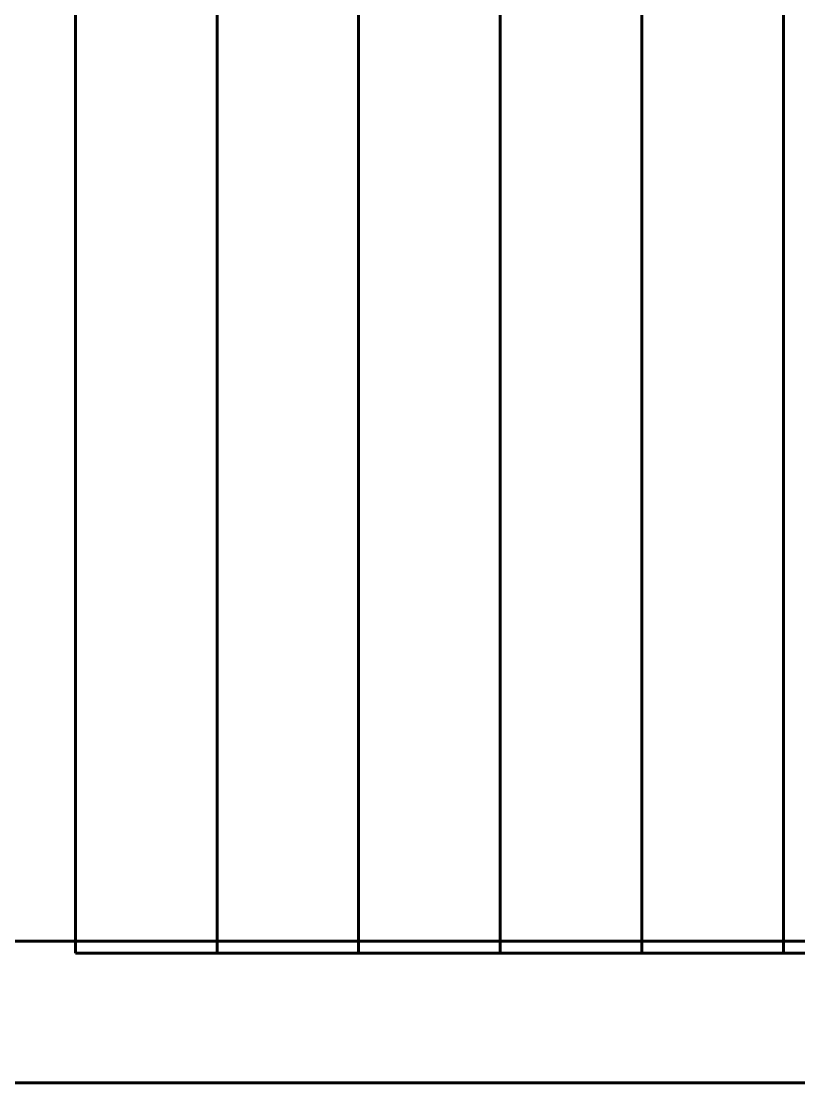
# Model space of a CAD drawing. Extents: x 0 to 297, y 0 to 292.
# Drawn here: x 210.442 to 213.187, y 127.769 to 131.517 of the extents above; entities that cross this region are included whole.
import ezdxf

# ---------------------------------------------------------------- set-up
doc = ezdxf.new("R2010")
doc.units = 0
doc.header["$MEASUREMENT"] = 0
doc.linetypes.add('K5LT_BASIC', pattern=[0])
doc.layers.add('Системный слой', color=7, linetype='Continuous')

# ---------------------------------------------------------------- blocks, each defined once
blk = doc.blocks.new('*U')
at = {"layer": 'Системный слой', "linetype": 'K5LT_BASIC', "lineweight": 60}
for p, q in [((210.633, 135.2772), (210.633, 128.2273)), ((211.133, 135.2772), (211.133, 128.2273)), ((211.133, 128.2273), (211.133, 135.2772)), ((211.633, 135.2772), (211.633, 128.2273)), ((211.633, 128.2273), (211.633, 135.2772)), ((212.133, 135.2772), (212.133, 128.2273)), ((212.133, 128.2273), (212.133, 135.2772)), ((212.633, 135.2772), (212.633, 128.2273)), ((212.633, 128.2273), (212.633, 135.2772)), ((213.133, 135.2772), (213.133, 128.2273)), ((213.133, 128.2273), (213.133, 135.2772)), ((210.633, 128.2273), (211.133, 128.2273)), ((211.133, 128.2273), (211.633, 128.2273)), ((211.633, 128.2273), (212.133, 128.2273)), ((212.133, 128.2273), (212.633, 128.2273)), ((212.633, 128.2273), (213.133, 128.2273)), ((213.133, 128.2273), (213.633, 128.2273))]:
    blk.add_line(p, q, dxfattribs=at)

msp = doc.modelspace()

# ---------------------------------------------------------------- linework, layer by layer
at = {"layer": 'Системный слой', "linetype": 'K5LT_BASIC', "lineweight": 60}
for p, q in [((204.6412, 128.2692), (218.6412, 128.2692)), ((204.6412, 127.7692), (218.6412, 127.7692))]:
    msp.add_line(p, q, dxfattribs=at)

# ---------------------------------------------------------------- block references
at = {"layer": 'Системный слой'}
msp.add_blockref('*U', (0, 0), dxfattribs=at)
msp.add_blockref('*U', (0, 0), dxfattribs=at)
msp.add_blockref('*U', (0, 0), dxfattribs=at)
msp.add_blockref('*U', (0, 0), dxfattribs=at)
msp.add_blockref('*U', (0, 0), dxfattribs=at)
msp.add_blockref('*U', (0, 0), dxfattribs=at)
msp.add_blockref('*U', (0, 0), dxfattribs=at)
msp.add_blockref('*U', (0, 0), dxfattribs=at)
msp.add_blockref('*U', (0, 0), dxfattribs=at)
msp.add_blockref('*U', (0, 0), dxfattribs=at)
msp.add_blockref('*U', (0, 0), dxfattribs=at)
msp.add_blockref('*U', (0, 0), dxfattribs=at)
msp.add_blockref('*U', (0, 0), dxfattribs=at)
msp.add_blockref('*U', (0, 0), dxfattribs=at)
msp.add_blockref('*U', (0, 0), dxfattribs=at)
msp.add_blockref('*U', (0, 0), dxfattribs=at)
msp.add_blockref('*U', (0, 0), dxfattribs=at)
msp.add_blockref('*U', (0, 0), dxfattribs=at)
msp.add_blockref('*U', (0, 0), dxfattribs=at)
msp.add_blockref('*U', (0, 0), dxfattribs=at)
msp.add_blockref('*U', (0, 0), dxfattribs=at)
msp.add_blockref('*U', (0, 0), dxfattribs=at)
msp.add_blockref('*U', (0, 0), dxfattribs=at)
msp.add_blockref('*U', (0, 0), dxfattribs=at)
msp.add_blockref('*U', (0, 0), dxfattribs=at)
msp.add_blockref('*U', (0, 0), dxfattribs=at)
msp.add_blockref('*U', (0, 0), dxfattribs=at)
msp.add_blockref('*U', (0, 0), dxfattribs=at)
msp.add_blockref('*U', (0, 0), dxfattribs=at)
msp.add_blockref('*U', (0, 0), dxfattribs=at)
msp.add_blockref('*U', (0, 0), dxfattribs=at)
msp.add_blockref('*U', (0, 0), dxfattribs=at)
msp.add_blockref('*U', (0, 0), dxfattribs=at)
msp.add_blockref('*U', (0, 0), dxfattribs=at)
msp.add_blockref('*U', (0, 0), dxfattribs=at)
msp.add_blockref('*U', (0, 0), dxfattribs=at)
msp.add_blockref('*U', (0, 0), dxfattribs=at)
msp.add_blockref('*U', (0, 0), dxfattribs=at)
msp.add_blockref('*U', (0, 0), dxfattribs=at)
msp.add_blockref('*U', (0, 0), dxfattribs=at)
msp.add_blockref('*U', (0, 0), dxfattribs=at)
msp.add_blockref('*U', (0, 0), dxfattribs=at)
msp.add_blockref('*U', (0, 0), dxfattribs=at)
msp.add_blockref('*U', (0, 0), dxfattribs=at)
msp.add_blockref('*U', (0, 0), dxfattribs=at)
msp.add_blockref('*U', (0, 0), dxfattribs=at)
msp.add_blockref('*U', (0, 0), dxfattribs=at)
msp.add_blockref('*U', (0, 0), dxfattribs=at)
msp.add_blockref('*U', (0, 0), dxfattribs=at)
msp.add_blockref('*U', (0, 0), dxfattribs=at)
msp.add_blockref('*U', (0, 0), dxfattribs=at)
msp.add_blockref('*U', (0, 0), dxfattribs=at)
msp.add_blockref('*U', (0, 0), dxfattribs=at)
msp.add_blockref('*U', (0, 0), dxfattribs=at)
msp.add_blockref('*U', (0, 0), dxfattribs=at)
msp.add_blockref('*U', (0, 0), dxfattribs=at)
msp.add_blockref('*U', (0, 0), dxfattribs=at)
msp.add_blockref('*U', (0, 0), dxfattribs=at)
msp.add_blockref('*U', (0, 0), dxfattribs=at)
msp.add_blockref('*U', (0, 0), dxfattribs=at)
msp.add_blockref('*U', (0, 0), dxfattribs=at)
msp.add_blockref('*U', (0, 0), dxfattribs=at)
msp.add_blockref('*U', (0, 0), dxfattribs=at)
msp.add_blockref('*U', (0, 0), dxfattribs=at)
msp.add_blockref('*U', (0, 0), dxfattribs=at)
msp.add_blockref('*U', (0, 0), dxfattribs=at)
msp.add_blockref('*U', (0, 0), dxfattribs=at)
msp.add_blockref('*U', (0, 0), dxfattribs=at)
msp.add_blockref('*U', (0, 0), dxfattribs=at)
msp.add_blockref('*U', (0, 0), dxfattribs=at)
msp.add_blockref('*U', (0, 0), dxfattribs=at)
msp.add_blockref('*U', (0, 0), dxfattribs=at)
msp.add_blockref('*U', (0, 0), dxfattribs=at)
msp.add_blockref('*U', (0, 0), dxfattribs=at)
msp.add_blockref('*U', (0, 0), dxfattribs=at)
msp.add_blockref('*U', (0, 0), dxfattribs=at)
msp.add_blockref('*U', (0, 0), dxfattribs=at)
msp.add_blockref('*U', (0, 0), dxfattribs=at)
msp.add_blockref('*U', (0, 0), dxfattribs=at)
msp.add_blockref('*U', (0, 0), dxfattribs=at)
msp.add_blockref('*U', (0, 0), dxfattribs=at)
msp.add_blockref('*U', (0, 0), dxfattribs=at)
msp.add_blockref('*U', (0, 0), dxfattribs=at)
msp.add_blockref('*U', (0, 0), dxfattribs=at)
msp.add_blockref('*U', (0, 0), dxfattribs=at)
msp.add_blockref('*U', (0, 0), dxfattribs=at)
msp.add_blockref('*U', (0, 0), dxfattribs=at)
msp.add_blockref('*U', (0, 0), dxfattribs=at)
msp.add_blockref('*U', (0, 0), dxfattribs=at)
msp.add_blockref('*U', (0, 0), dxfattribs=at)
msp.add_blockref('*U', (0, 0), dxfattribs=at)
msp.add_blockref('*U', (0, 0), dxfattribs=at)
msp.add_blockref('*U', (0, 0), dxfattribs=at)
msp.add_blockref('*U', (0, 0), dxfattribs=at)
msp.add_blockref('*U', (0, 0), dxfattribs=at)
msp.add_blockref('*U', (0, 0), dxfattribs=at)
msp.add_blockref('*U', (0, 0), dxfattribs=at)
msp.add_blockref('*U', (0, 0), dxfattribs=at)
msp.add_blockref('*U', (0, 0), dxfattribs=at)
msp.add_blockref('*U', (0, 0), dxfattribs=at)
msp.add_blockref('*U', (0, 0), dxfattribs=at)
msp.add_blockref('*U', (0, 0), dxfattribs=at)
msp.add_blockref('*U', (0, 0), dxfattribs=at)
msp.add_blockref('*U', (0, 0), dxfattribs=at)
msp.add_blockref('*U', (0, 0), dxfattribs=at)
msp.add_blockref('*U', (0, 0), dxfattribs=at)
msp.add_blockref('*U', (0, 0), dxfattribs=at)
msp.add_blockref('*U', (0, 0), dxfattribs=at)
msp.add_blockref('*U', (0, 0), dxfattribs=at)
msp.add_blockref('*U', (0, 0), dxfattribs=at)
msp.add_blockref('*U', (0, 0), dxfattribs=at)
msp.add_blockref('*U', (0, 0), dxfattribs=at)
msp.add_blockref('*U', (0, 0), dxfattribs=at)
msp.add_blockref('*U', (0, 0), dxfattribs=at)
msp.add_blockref('*U', (0, 0), dxfattribs=at)
msp.add_blockref('*U', (0, 0), dxfattribs=at)
msp.add_blockref('*U', (0, 0), dxfattribs=at)
msp.add_blockref('*U', (0, 0), dxfattribs=at)
msp.add_blockref('*U', (0, 0), dxfattribs=at)
msp.add_blockref('*U', (0, 0), dxfattribs=at)
msp.add_blockref('*U', (0, 0), dxfattribs=at)
msp.add_blockref('*U', (0, 0), dxfattribs=at)
msp.add_blockref('*U', (0, 0), dxfattribs=at)
msp.add_blockref('*U', (0, 0), dxfattribs=at)
msp.add_blockref('*U', (0, 0), dxfattribs=at)
msp.add_blockref('*U', (0, 0), dxfattribs=at)
msp.add_blockref('*U', (0, 0), dxfattribs=at)
msp.add_blockref('*U', (0, 0), dxfattribs=at)
msp.add_blockref('*U', (0, 0), dxfattribs=at)
msp.add_blockref('*U', (0, 0), dxfattribs=at)
msp.add_blockref('*U', (0, 0), dxfattribs=at)
msp.add_blockref('*U', (0, 0), dxfattribs=at)
msp.add_blockref('*U', (0, 0), dxfattribs=at)
msp.add_blockref('*U', (0, 0), dxfattribs=at)
msp.add_blockref('*U', (0, 0), dxfattribs=at)
msp.add_blockref('*U', (0, 0), dxfattribs=at)
msp.add_blockref('*U', (0, 0), dxfattribs=at)
msp.add_blockref('*U', (0, 0), dxfattribs=at)
msp.add_blockref('*U', (0, 0), dxfattribs=at)
msp.add_blockref('*U', (0, 0), dxfattribs=at)
msp.add_blockref('*U', (0, 0), dxfattribs=at)
msp.add_blockref('*U', (0, 0), dxfattribs=at)
msp.add_blockref('*U', (0, 0), dxfattribs=at)
msp.add_blockref('*U', (0, 0), dxfattribs=at)
msp.add_blockref('*U', (0, 0), dxfattribs=at)
msp.add_blockref('*U', (0, 0), dxfattribs=at)
msp.add_blockref('*U', (0, 0), dxfattribs=at)
msp.add_blockref('*U', (0, 0), dxfattribs=at)
msp.add_blockref('*U', (0, 0), dxfattribs=at)
msp.add_blockref('*U', (0, 0), dxfattribs=at)
msp.add_blockref('*U', (0, 0), dxfattribs=at)
msp.add_blockref('*U', (0, 0), dxfattribs=at)
msp.add_blockref('*U', (0, 0), dxfattribs=at)
msp.add_blockref('*U', (0, 0), dxfattribs=at)
msp.add_blockref('*U', (0, 0), dxfattribs=at)
msp.add_blockref('*U', (0, 0), dxfattribs=at)
msp.add_blockref('*U', (0, 0), dxfattribs=at)
msp.add_blockref('*U', (0, 0), dxfattribs=at)
msp.add_blockref('*U', (0, 0), dxfattribs=at)
msp.add_blockref('*U', (0, 0), dxfattribs=at)
msp.add_blockref('*U', (0, 0), dxfattribs=at)
msp.add_blockref('*U', (0, 0), dxfattribs=at)
msp.add_blockref('*U', (0, 0), dxfattribs=at)
msp.add_blockref('*U', (0, 0), dxfattribs=at)
msp.add_blockref('*U', (0, 0), dxfattribs=at)
msp.add_blockref('*U', (0, 0), dxfattribs=at)
msp.add_blockref('*U', (0, 0), dxfattribs=at)
msp.add_blockref('*U', (0, 0), dxfattribs=at)
msp.add_blockref('*U', (0, 0), dxfattribs=at)
msp.add_blockref('*U', (0, 0), dxfattribs=at)
msp.add_blockref('*U', (0, 0), dxfattribs=at)
msp.add_blockref('*U', (0, 0), dxfattribs=at)
msp.add_blockref('*U', (0, 0), dxfattribs=at)
msp.add_blockref('*U', (0, 0), dxfattribs=at)
msp.add_blockref('*U', (0, 0), dxfattribs=at)
msp.add_blockref('*U', (0, 0), dxfattribs=at)
msp.add_blockref('*U', (0, 0), dxfattribs=at)
msp.add_blockref('*U', (0, 0), dxfattribs=at)
msp.add_blockref('*U', (0, 0), dxfattribs=at)
msp.add_blockref('*U', (0, 0), dxfattribs=at)
msp.add_blockref('*U', (0, 0), dxfattribs=at)
msp.add_blockref('*U', (0, 0), dxfattribs=at)
msp.add_blockref('*U', (0, 0), dxfattribs=at)
msp.add_blockref('*U', (0, 0), dxfattribs=at)
msp.add_blockref('*U', (0, 0), dxfattribs=at)
msp.add_blockref('*U', (0, 0), dxfattribs=at)
msp.add_blockref('*U', (0, 0), dxfattribs=at)
msp.add_blockref('*U', (0, 0), dxfattribs=at)
msp.add_blockref('*U', (0, 0), dxfattribs=at)
msp.add_blockref('*U', (0, 0), dxfattribs=at)
msp.add_blockref('*U', (0, 0), dxfattribs=at)
msp.add_blockref('*U', (0, 0), dxfattribs=at)
msp.add_blockref('*U', (0, 0), dxfattribs=at)
msp.add_blockref('*U', (0, 0), dxfattribs=at)
msp.add_blockref('*U', (0, 0), dxfattribs=at)
msp.add_blockref('*U', (0, 0), dxfattribs=at)
msp.add_blockref('*U', (0, 0), dxfattribs=at)
msp.add_blockref('*U', (0, 0), dxfattribs=at)
msp.add_blockref('*U', (0, 0), dxfattribs=at)
msp.add_blockref('*U', (0, 0), dxfattribs=at)
msp.add_blockref('*U', (0, 0), dxfattribs=at)
msp.add_blockref('*U', (0, 0), dxfattribs=at)
msp.add_blockref('*U', (0, 0), dxfattribs=at)
msp.add_blockref('*U', (0, 0), dxfattribs=at)
msp.add_blockref('*U', (0, 0), dxfattribs=at)
msp.add_blockref('*U', (0, 0), dxfattribs=at)
msp.add_blockref('*U', (0, 0), dxfattribs=at)
msp.add_blockref('*U', (0, 0), dxfattribs=at)
msp.add_blockref('*U', (0, 0), dxfattribs=at)
msp.add_blockref('*U', (0, 0), dxfattribs=at)
msp.add_blockref('*U', (0, 0), dxfattribs=at)
msp.add_blockref('*U', (0, 0), dxfattribs=at)
msp.add_blockref('*U', (0, 0), dxfattribs=at)
msp.add_blockref('*U', (0, 0), dxfattribs=at)
msp.add_blockref('*U', (0, 0), dxfattribs=at)
msp.add_blockref('*U', (0, 0), dxfattribs=at)
msp.add_blockref('*U', (0, 0), dxfattribs=at)
msp.add_blockref('*U', (0, 0), dxfattribs=at)
msp.add_blockref('*U', (0, 0), dxfattribs=at)
msp.add_blockref('*U', (0, 0), dxfattribs=at)
msp.add_blockref('*U', (0, 0), dxfattribs=at)
msp.add_blockref('*U', (0, 0), dxfattribs=at)
msp.add_blockref('*U', (0, 0), dxfattribs=at)
msp.add_blockref('*U', (0, 0), dxfattribs=at)
msp.add_blockref('*U', (0, 0), dxfattribs=at)
msp.add_blockref('*U', (0, 0), dxfattribs=at)
msp.add_blockref('*U', (0, 0), dxfattribs=at)
msp.add_blockref('*U', (0, 0), dxfattribs=at)
msp.add_blockref('*U', (0, 0), dxfattribs=at)
msp.add_blockref('*U', (0, 0), dxfattribs=at)
msp.add_blockref('*U', (0, 0), dxfattribs=at)
msp.add_blockref('*U', (0, 0), dxfattribs=at)
msp.add_blockref('*U', (0, 0), dxfattribs=at)
msp.add_blockref('*U', (0, 0), dxfattribs=at)
msp.add_blockref('*U', (0, 0), dxfattribs=at)
msp.add_blockref('*U', (0, 0), dxfattribs=at)
msp.add_blockref('*U', (0, 0), dxfattribs=at)
msp.add_blockref('*U', (0, 0), dxfattribs=at)
msp.add_blockref('*U', (0, 0), dxfattribs=at)
msp.add_blockref('*U', (0, 0), dxfattribs=at)
msp.add_blockref('*U', (0, 0), dxfattribs=at)
msp.add_blockref('*U', (0, 0), dxfattribs=at)
msp.add_blockref('*U', (0, 0), dxfattribs=at)
msp.add_blockref('*U', (0, 0), dxfattribs=at)
msp.add_blockref('*U', (0, 0), dxfattribs=at)
msp.add_blockref('*U', (0, 0), dxfattribs=at)
msp.add_blockref('*U', (0, 0), dxfattribs=at)
msp.add_blockref('*U', (0, 0), dxfattribs=at)
msp.add_blockref('*U', (0, 0), dxfattribs=at)
msp.add_blockref('*U', (0, 0), dxfattribs=at)
msp.add_blockref('*U', (0, 0), dxfattribs=at)
msp.add_blockref('*U', (0, 0), dxfattribs=at)
msp.add_blockref('*U', (0, 0), dxfattribs=at)
msp.add_blockref('*U', (0, 0), dxfattribs=at)
msp.add_blockref('*U', (0, 0), dxfattribs=at)
msp.add_blockref('*U', (0, 0), dxfattribs=at)
msp.add_blockref('*U', (0, 0), dxfattribs=at)
msp.add_blockref('*U', (0, 0), dxfattribs=at)
msp.add_blockref('*U', (0, 0), dxfattribs=at)
msp.add_blockref('*U', (0, 0), dxfattribs=at)
msp.add_blockref('*U', (0, 0), dxfattribs=at)
msp.add_blockref('*U', (0, 0), dxfattribs=at)
msp.add_blockref('*U', (0, 0), dxfattribs=at)
msp.add_blockref('*U', (0, 0), dxfattribs=at)
msp.add_blockref('*U', (0, 0), dxfattribs=at)
msp.add_blockref('*U', (0, 0), dxfattribs=at)
msp.add_blockref('*U', (0, 0), dxfattribs=at)
msp.add_blockref('*U', (0, 0), dxfattribs=at)
msp.add_blockref('*U', (0, 0), dxfattribs=at)
msp.add_blockref('*U', (0, 0), dxfattribs=at)
msp.add_blockref('*U', (0, 0), dxfattribs=at)
msp.add_blockref('*U', (0, 0), dxfattribs=at)
msp.add_blockref('*U', (0, 0), dxfattribs=at)
msp.add_blockref('*U', (0, 0), dxfattribs=at)
msp.add_blockref('*U', (0, 0), dxfattribs=at)
msp.add_blockref('*U', (0, 0), dxfattribs=at)
msp.add_blockref('*U', (0, 0), dxfattribs=at)
msp.add_blockref('*U', (0, 0), dxfattribs=at)
msp.add_blockref('*U', (0, 0), dxfattribs=at)
msp.add_blockref('*U', (0, 0), dxfattribs=at)
msp.add_blockref('*U', (0, 0), dxfattribs=at)
msp.add_blockref('*U', (0, 0), dxfattribs=at)
msp.add_blockref('*U', (0, 0), dxfattribs=at)
msp.add_blockref('*U', (0, 0), dxfattribs=at)
msp.add_blockref('*U', (0, 0), dxfattribs=at)
msp.add_blockref('*U', (0, 0), dxfattribs=at)
msp.add_blockref('*U', (0, 0), dxfattribs=at)
msp.add_blockref('*U', (0, 0), dxfattribs=at)
msp.add_blockref('*U', (0, 0), dxfattribs=at)
msp.add_blockref('*U', (0, 0), dxfattribs=at)
msp.add_blockref('*U', (0, 0), dxfattribs=at)
msp.add_blockref('*U', (0, 0), dxfattribs=at)
msp.add_blockref('*U', (0, 0), dxfattribs=at)
msp.add_blockref('*U', (0, 0), dxfattribs=at)
msp.add_blockref('*U', (0, 0), dxfattribs=at)
msp.add_blockref('*U', (0, 0), dxfattribs=at)
msp.add_blockref('*U', (0, 0), dxfattribs=at)
msp.add_blockref('*U', (0, 0), dxfattribs=at)
msp.add_blockref('*U', (0, 0), dxfattribs=at)
msp.add_blockref('*U', (0, 0), dxfattribs=at)
msp.add_blockref('*U', (0, 0), dxfattribs=at)
msp.add_blockref('*U', (0, 0), dxfattribs=at)
msp.add_blockref('*U', (0, 0), dxfattribs=at)
msp.add_blockref('*U', (0, 0), dxfattribs=at)
msp.add_blockref('*U', (0, 0), dxfattribs=at)
msp.add_blockref('*U', (0, 0), dxfattribs=at)
msp.add_blockref('*U', (0, 0), dxfattribs=at)
msp.add_blockref('*U', (0, 0), dxfattribs=at)
msp.add_blockref('*U', (0, 0), dxfattribs=at)
msp.add_blockref('*U', (0, 0), dxfattribs=at)
msp.add_blockref('*U', (0, 0), dxfattribs=at)
msp.add_blockref('*U', (0, 0), dxfattribs=at)
msp.add_blockref('*U', (0, 0), dxfattribs=at)
msp.add_blockref('*U', (0, 0), dxfattribs=at)
msp.add_blockref('*U', (0, 0), dxfattribs=at)
msp.add_blockref('*U', (0, 0), dxfattribs=at)
msp.add_blockref('*U', (0, 0), dxfattribs=at)
msp.add_blockref('*U', (0, 0), dxfattribs=at)
msp.add_blockref('*U', (0, 0), dxfattribs=at)
msp.add_blockref('*U', (0, 0), dxfattribs=at)
msp.add_blockref('*U', (0, 0), dxfattribs=at)
msp.add_blockref('*U', (0, 0), dxfattribs=at)
msp.add_blockref('*U', (0, 0), dxfattribs=at)
msp.add_blockref('*U', (0, 0), dxfattribs=at)
msp.add_blockref('*U', (0, 0), dxfattribs=at)
msp.add_blockref('*U', (0, 0), dxfattribs=at)
msp.add_blockref('*U', (0, 0), dxfattribs=at)
msp.add_blockref('*U', (0, 0), dxfattribs=at)
msp.add_blockref('*U', (0, 0), dxfattribs=at)
msp.add_blockref('*U', (0, 0), dxfattribs=at)
msp.add_blockref('*U', (0, 0), dxfattribs=at)
msp.add_blockref('*U', (0, 0), dxfattribs=at)
msp.add_blockref('*U', (0, 0), dxfattribs=at)
msp.add_blockref('*U', (0, 0), dxfattribs=at)
msp.add_blockref('*U', (0, 0), dxfattribs=at)
msp.add_blockref('*U', (0, 0), dxfattribs=at)
msp.add_blockref('*U', (0, 0), dxfattribs=at)
msp.add_blockref('*U', (0, 0), dxfattribs=at)
msp.add_blockref('*U', (0, 0), dxfattribs=at)
msp.add_blockref('*U', (0, 0), dxfattribs=at)
msp.add_blockref('*U', (0, 0), dxfattribs=at)
msp.add_blockref('*U', (0, 0), dxfattribs=at)
msp.add_blockref('*U', (0, 0), dxfattribs=at)
msp.add_blockref('*U', (0, 0), dxfattribs=at)
msp.add_blockref('*U', (0, 0), dxfattribs=at)
msp.add_blockref('*U', (0, 0), dxfattribs=at)
msp.add_blockref('*U', (0, 0), dxfattribs=at)
msp.add_blockref('*U', (0, 0), dxfattribs=at)
msp.add_blockref('*U', (0, 0), dxfattribs=at)
msp.add_blockref('*U', (0, 0), dxfattribs=at)
msp.add_blockref('*U', (0, 0), dxfattribs=at)
msp.add_blockref('*U', (0, 0), dxfattribs=at)
msp.add_blockref('*U', (0, 0), dxfattribs=at)
msp.add_blockref('*U', (0, 0), dxfattribs=at)
msp.add_blockref('*U', (0, 0), dxfattribs=at)
msp.add_blockref('*U', (0, 0), dxfattribs=at)
msp.add_blockref('*U', (0, 0), dxfattribs=at)
msp.add_blockref('*U', (0, 0), dxfattribs=at)
msp.add_blockref('*U', (0, 0), dxfattribs=at)
msp.add_blockref('*U', (0, 0), dxfattribs=at)
msp.add_blockref('*U', (0, 0), dxfattribs=at)
msp.add_blockref('*U', (0, 0), dxfattribs=at)
msp.add_blockref('*U', (0, 0), dxfattribs=at)
msp.add_blockref('*U', (0, 0), dxfattribs=at)

doc.saveas('drawing.dxf')
